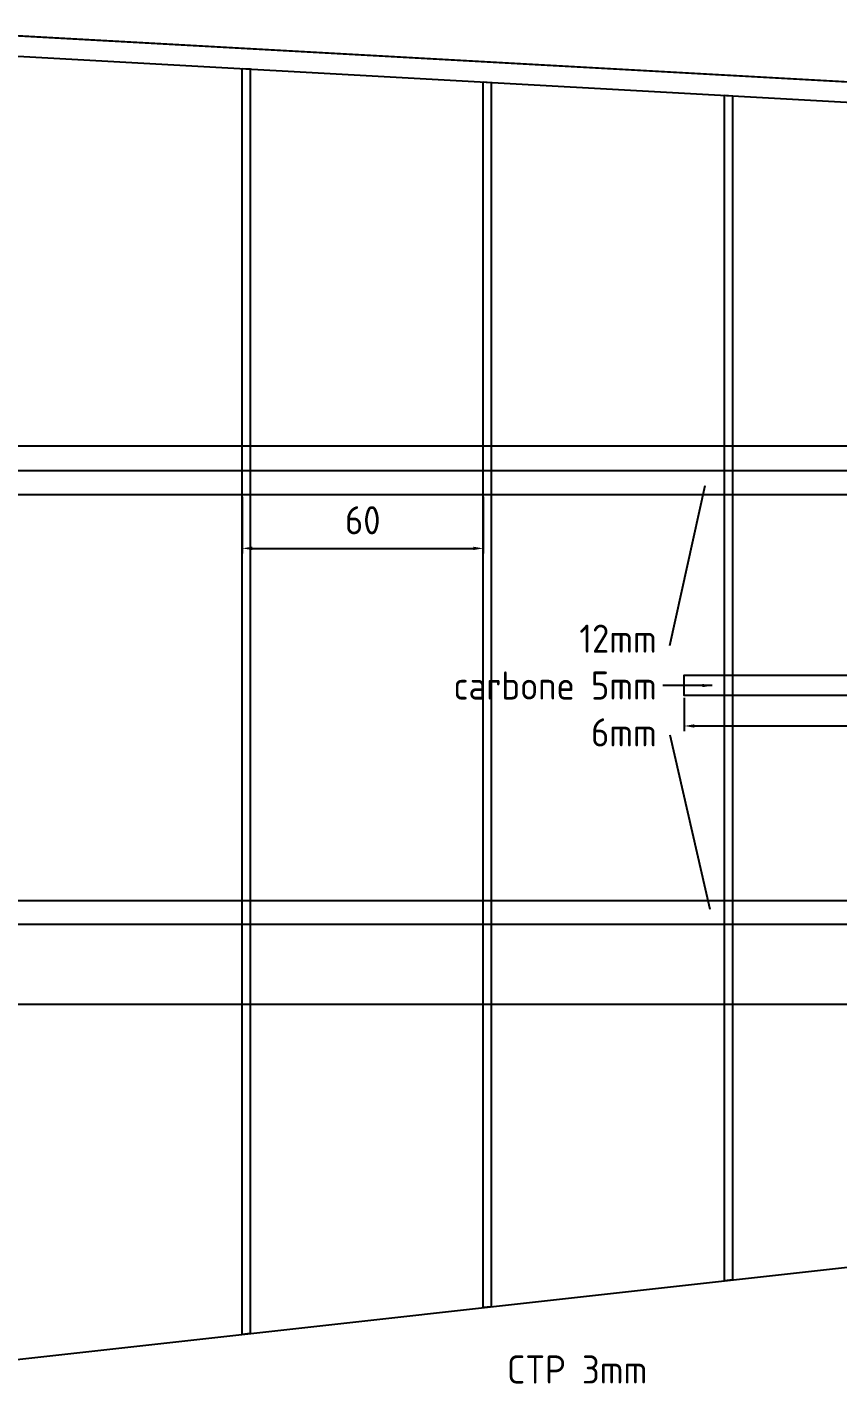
# Model space of a CAD drawing. Extents: x 426 to 4535, y 0 to 2050.
# Drawn here: x 1626.5 to 1828.2, y 1306.5 to 1645.3 of the extents above; entities that cross this region are included whole.
import ezdxf

# ---------------------------------------------------------------- set-up
doc = ezdxf.new("R2010")
doc.units = 0
doc.layers.get('0').update_dxf_attribs({"linetype": 'CONTINUOUS'})
doc.layers.get('DEFPOINTS').update_dxf_attribs({"linetype": 'CONTINUOUS'})
for name, color, linetype in [('AILE', 1, 'CONTINUOUS'), ('DIM', 7, 'CONTINUOUS'), ('NERVAILE', 6, 'CONTINUOUS')]:
    doc.layers.add(name, color=color, linetype=linetype)
doc.styles.get("Standard").update_dxf_attribs({"font": 'ISOCP', "height": 7})
doc.dimstyles.new('ISO-25', dxfattribs={"dimtxt": 7, "dimasz": 2.5, "dimexe": 1.3, "dimexo": 0.6, "dimgap": 1.5, "dimtad": 0, "dimtih": 1, "dimtoh": 1, "dimdec": 4, "dimtxsty": 'STANDARD', "dimcen": 2.5, "dimazin": 3, "dimtfac": 1, "dimtdec": 4, "dimtmove": 0, "dimatfit": 3, "dimtvp": 1, "dimtolj": 1, "dimtzin": 0})
doc.dimstyles.new('ISO-25$7', dxfattribs={"dimtxt": 7, "dimasz": 2.5, "dimexe": 1.3, "dimexo": 0.6, "dimgap": 1.5, "dimtad": 0, "dimtih": 1, "dimtoh": 1, "dimdec": 4, "dimtxsty": 'STANDARD', "dimcen": 2.5, "dimazin": 3, "dimtfac": 1, "dimtdec": 4, "dimtmove": 0, "dimatfit": 3, "dimtvp": 1, "dimtolj": 1, "dimtzin": 0})

# ---------------------------------------------------------------- blocks, each defined once
blk = doc.blocks.new('*D77')
at = {"color": 0, "linetype": 'BYBLOCK'}
for p, q in [((1070, 1421.4), (1070, 1400.85)), ((1930, 1421.4), (1930, 1400.85)), ((1072.5, 1402.15), (1927.5, 1402.15))]:
    blk.add_line(p, q, dxfattribs=at)
for points in [[(1072.5, 1402.57), (1072.5, 1401.73), (1070, 1402.15)], [(1927.5, 1402.57), (1927.5, 1401.73), (1930, 1402.15)]]:
    blk.add_solid(points, dxfattribs=at)
at = {"layer": 'DEFPOINTS', "color": 0, "linetype": 'BYBLOCK'}
for p in [(1070, 1422), (1930, 1422), (1930, 1402.15)]:
    blk.add_point(p, dxfattribs=at)
at = {"color": 0, "linetype": 'BYBLOCK', "insert": (1500, 1409.15), "char_height": 7, "attachment_point": 5}
blk.add_mtext('\\A1;860', dxfattribs=at)
blk = doc.blocks.new('*D78')
at = {"color": 0, "linetype": 'BYBLOCK'}
for p, q in [((1680, 1528.4), (1680, 1514.29)), ((1740, 1528.4), (1740, 1514.29)), ((1682.5, 1515.59), (1737.5, 1515.59))]:
    blk.add_line(p, q, dxfattribs=at)
for points in [[(1682.5, 1516.01), (1682.5, 1515.17), (1680, 1515.59)], [(1737.5, 1516.01), (1737.5, 1515.17), (1740, 1515.59)]]:
    blk.add_solid(points, dxfattribs=at)
at = {"layer": 'DEFPOINTS', "color": 0, "linetype": 'BYBLOCK'}
for p in [(1680, 1529), (1740, 1529), (1740, 1515.59)]:
    blk.add_point(p, dxfattribs=at)
at = {"color": 0, "linetype": 'BYBLOCK', "insert": (1710, 1522.59), "char_height": 7, "attachment_point": 5}
blk.add_mtext('\\A1;60', dxfattribs=at)
blk = doc.blocks.new('*D80')
at = {"color": 0, "linetype": 'BYBLOCK'}
for p, q in [((1790, 1478.4), (1790, 1470.1)), ((2402, 1478.4), (2402, 1470.1)), ((1792.5, 1471.4), (2399.5, 1471.4))]:
    blk.add_line(p, q, dxfattribs=at)
for points in [[(1792.5, 1471.82), (1792.5, 1470.98), (1790, 1471.4)], [(2399.5, 1471.82), (2399.5, 1470.98), (2402, 1471.4)]]:
    blk.add_solid(points, dxfattribs=at)
at = {"layer": 'DEFPOINTS', "color": 0, "linetype": 'BYBLOCK'}
for p in [(1790, 1479), (2402, 1479), (2402, 1471.4)]:
    blk.add_point(p, dxfattribs=at)
at = {"color": 0, "linetype": 'BYBLOCK', "insert": (2096, 1478.4), "char_height": 7, "attachment_point": 5}
blk.add_mtext('\\A1;612', dxfattribs=at)

msp = doc.modelspace()

# ---------------------------------------------------------------- linework, layer by layer
msp.add_ray((500, 1535), (1, 0))
at = {"layer": 'AILE'}
msp.add_polyline3d([(1415, 1645.27778, 0), (600, 1600, 0), (600, 1400, 0), (1500, 1300, 0), (2400, 1400, 0), (2400, 1600, 0), (1585, 1645.27778, 0)], dxfattribs=at)
at = {"layer": 'DIM'}
for p, q in [((1786.44418, 1491.41554), (1795.24284, 1531.25384)), ((1786.44418, 1469.15297), (1796.41599, 1425.79954))]:
    msp.add_line(p, q, dxfattribs=at)
at = {"layer": 'NERVAILE'}
for points in [[(1590, 1645, 0), (1500, 1645, 0), (2400, 1595, 0), (2400, 1600, 0)], [(1680, 1635, 0), (1682, 1634.88889, 0), (1682, 1320.22222, 0), (1680, 1320, 0)], [(1740, 1631.66667, 0), (1742, 1631.55556, 0), (1742, 1326.88889, 0), (1740, 1326.66667, 0)], [(1800, 1628.33333, 0), (1802, 1628.22222, 0), (1802, 1333.55556, 0), (1800, 1333.33333, 0)], [(598, 1541, 0), (598, 1529, 0), (2402, 1529, 0), (2402, 1541, 0)], [(2402, 1484, 0), (2402, 1479, 0), (1790, 1479, 0), (1790, 1484, 0)], [(1930, 1428, 0), (1930, 1422, 0), (1070, 1422, 0), (1070, 1428, 0)]]:
    msp.add_polyline3d(points, close=True, dxfattribs=at)

# ---------------------------------------------------------------- texts
at = {"layer": 'DIM', "char_height": 7}
for s, insert, attachment_point in [('        12mm\\Pcarbone 5mm\\P        6mm', (1783.18446, 1481.45597), 6), ('CTP 3mm', (1745.9181, 1307.75528), 7)]:
    msp.add_mtext(s, dxfattribs=dict(at, insert=insert, attachment_point=attachment_point))

# ---------------------------------------------------------------- dimensions: what is measured, and where the dimension line sits
at = {"layer": 'DIM'}
for base, p1, p2, picture, middle in [((1740, 1515.58873), (1680, 1529), (1740, 1529), '*D78', (1710, 1522.58873)), ((2402, 1471.40125), (1790, 1479), (2402, 1479), '*D80', (2096, 1478.40262)), ((1930, 1402.14838), (1070, 1422), (1930, 1422), '*D77', (1500, 1409.14838))]:
    dim = msp.add_linear_dim(base=base, p1=p1, p2=p2, dimstyle='ISO-25', dxfattribs=at)
    dim.commit()
    dim.dimension.update_dxf_attribs({"geometry": picture, "text_midpoint": middle})

# ---------------------------------------------------------------- leaders
at = {"layer": 'DIM', "annotation_type": 0, "has_hookline": 1, "hookline_direction": 1, "text_width": 51.35371}
msp.add_leader([(1797.00255, 1481.45597), (1784.68446, 1481.45597)], dimstyle='ISO-25$7', dxfattribs=at)

doc.saveas('drawing.dxf')
